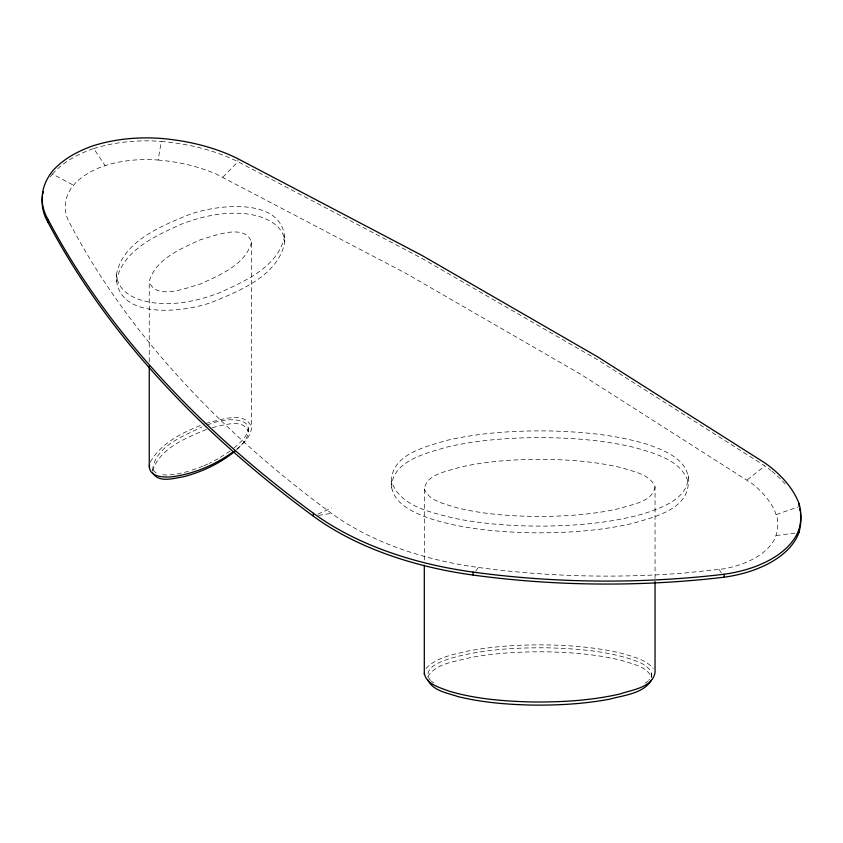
<?xml version="1.0" encoding="UTF-8"?>
<svg xmlns="http://www.w3.org/2000/svg" width="843" height="843" viewBox="0 0 843 843"><rect width="100%" height="100%" fill="white"/><g stroke="black" fill="none" stroke-linecap="round" stroke-linejoin="round"><path stroke-width="0.63" stroke-dasharray="4.21 3.16" d="M391.384 481.142C391.963 453.977 425.968 446.642 446.832 440.373C480.173 432.691 514.557 430.541 548.698 430.931C581.659 431.732 614.926 434.609 646.623 444.145C664.273 450.099 689.901 459.983 688.352 482.565C687.783 509.73 653.778 517.075 632.914 523.345C599.563 531.027 565.179 533.166 531.037 532.787C498.087 531.986 464.809 529.109 433.112 519.562C415.462 513.608 389.835 503.724 391.384 481.142C400.067 506.875 431.532 512.323 454.63 518.35C484.219 524.283 514.472 526.253 544.61 526.106C577.876 525.568 611.428 522.86 643.546 513.777C661.734 507.76 688.425 498.93 688.352 475.831M391.384 487.876C391.963 460.71 425.968 453.376 446.832 447.106C475.747 440.394 505.494 438.012 535.126 437.612C569.025 437.506 603.177 439.825 636.18 447.918C655.843 453.808 681.702 460.415 688.352 482.565M424.303 559.994L424.303 488.929C426.864 473.661 447.264 471.606 459.34 467.349C484.272 461.595 509.92 459.677 535.453 459.319C564.673 459.245 594.125 461.068 622.587 467.991C633.999 471.89 650.037 474.251 655.053 486.832L655.053 578.962M655.053 486.832C652.493 502.101 632.081 504.156 620.016 508.413C595.084 514.156 569.425 516.074 543.904 516.443C514.683 516.517 485.231 514.694 456.769 507.771C445.357 503.872 429.319 501.511 424.303 488.929M430.51 680.417C420.362 667.656 443.618 660.438 452.565 657.772C483.355 649.279 515.579 647.572 547.381 647.803C577.055 648.731 607.371 650.701 635.548 660.807C643.04 663.051 657.666 671.639 648.667 680.343M116.345 274.881C122.488 241.477 160.992 226.135 189.011 214.649C217.515 204.175 285.998 196.166 284.786 241.941C278.643 275.355 240.139 290.687 212.12 302.173C183.605 312.648 115.133 320.667 116.345 274.881C118.81 297.842 147.093 303.554 166.208 303.67C184.311 303.585 202.183 299.36 219.054 292.932C245.028 281.246 279.244 266.399 284.786 235.208M116.345 281.615C121.887 250.424 156.103 235.576 182.077 223.89C201.698 216.44 222.773 211.835 243.838 213.564C260.445 215.134 283.311 222.31 284.786 241.941M149.253 361.826L149.253 281.551C155.291 259.022 180.855 248.801 200.202 239.844C213.49 236.166 245.102 222.858 251.562 242.194L251.562 427.759C250.582 437.728 241.93 444.63 234.786 450.636M152.541 470.131C155.059 446.368 183.237 436.094 202.014 427.001M152.541 471.142C159.633 447.896 186.619 437.77 207.209 429.171M251.562 242.194C245.524 264.723 219.96 274.944 200.613 283.901C187.325 287.579 155.713 300.888 149.253 281.551M207.209 425.125C233.205 413.734 268.917 419.983 233.037 448.761M248.242 427.791C249.56 436.864 242.858 444.219 236.609 449.793M158.105 160.012L165.892 160.823A126.882 73.257 0 0 1 216.567 174.238L405.862 273.343L580.88 374.376L752.241 483.661A145.976 84.279 0 0 1 774.454 510.11L777.12 517.728A113.615 65.596 0 0 1 777.004 532.186L775.117 538.076A76.882 44.384 0 0 1 749.016 561.08L745.138 562.766A76.882 44.384 0 0 1 723.473 568.888L685.317 572.945A560.289 323.48 0 0 1 478.371 567.465A263.901 152.362 0 0 1 331.531 513.345A1532.131 884.57 0 0 1 70.127 223.911L68.357 220.55A91.128 52.614 0 0 1 71.307 188.042L75.733 182.689A83.425 48.167 0 0 1 100.949 167.062L109.643 164.237A87.693 50.633 0 0 1 152.72 159.696L158.105 160.012L161.329 141.424A149.991 86.597 0 0 1 237.937 161.708L421.806 258.306L597.592 359.792L764.928 465.937A169.074 97.619 0 0 1 770.955 470.457M427.717 676.813C436.179 663.051 455.231 661.787 469.435 657.772C495.104 652.956 521.301 651.523 547.381 651.85C572.155 652.408 597.055 654.4 621.186 660.311C631.786 664.01 646.771 666.002 651.671 677.572L651.671 673.536M150.328 462.101C161.498 442.143 184.048 431.858 204.48 423.86M475.726 571.259L478.371 567.465M425.947 668.531C436.79 656.939 453.745 654.547 468.445 650.944C494.493 646.065 521.079 644.589 547.539 644.927C572.734 645.496 598.056 647.54 622.587 653.557C633.314 656.834 645.643 659.489 653.199 668.436M222.868 177.199L237.937 161.708L237.937 159.727M747.214 479.888L764.928 465.937M230.097 451.005L219.054 458.223M645.201 683.136L647.877 681.197M218.074 458.75L209.127 463.429M203.974 465.768L208.095 463.892M317.906 514.135L331.531 507.96M202.931 466.19L189.485 471.058M776.382 514.536L797.889 507.043M205.555 423.471C218.284 420.562 245.84 409.677 251.562 427.759M212.32 427.549C222.763 425.61 243.616 417.685 248.242 431.827M188.463 471.385L176.482 474.135M318.559 515.389L331.531 513.345M776.171 535.537L795.086 533.124M174.238 474.504L166.345 475.073L160.254 474.514M50.401 176.904A114.227 65.944 0 0 1 52.529 174.048L73.383 185.197M156.092 473.018L153.51 470.615L152.541 467.106M431.31 681.07L433.724 683.009M52.529 174.048A106.534 61.507 0 0 1 93.71 148.547L105.09 165.555M719.153 569.562L721.302 572.84M93.71 148.547A110.802 63.973 0 0 1 161.329 141.424M771.914 471.226A169.074 97.619 0 0 1 776.508 475.167M777.383 475.968A169.074 97.619 0 0 1 781.577 480.067M782.378 480.889A169.074 97.619 0 0 1 786.14 485.115"/><path stroke-width="1.26" d="M655.053 581.586L655.053 672.398C652.493 687.656 632.081 689.722 620.016 693.968C591.133 700.575 561.364 702.272 531.817 701.966C503.914 701.239 475.705 699.068 448.824 691.081C439.972 687.488 426.242 684.432 424.377 673.441M233.753 451.405C216.461 464.05 196.219 472.997 175.007 476.348C166.113 477.876 147.757 478.023 149.517 464.704M651.513 680.111C643.051 693.873 623.999 695.127 609.784 699.153C584.115 703.958 557.929 705.401 531.849 705.075C507.075 704.506 482.164 702.525 458.044 696.613C447.433 692.914 432.448 690.923 427.549 679.342M234.881 451.3C219.96 463.502 202.099 471.922 183.5 476.759C174.058 478.15 158.853 483.292 152.804 473.039M800.439 513.113A136.714 78.926 0 0 1 798.869 532.639A99.98 57.724 0 0 1 763.463 566.106L758.426 568.287A99.98 57.724 0 0 1 724.169 577.202A583.388 336.81 0 0 1 473.071 575.052A286.999 165.702 0 0 1 313.375 516.201A1554.671 897.584 0 0 1 48.125 222.594L48.125 219.633A114.227 65.944 0 0 1 52.529 171.087A106.534 61.507 0 0 1 93.71 145.586A110.802 63.973 0 0 1 161.329 138.463A149.991 86.597 0 0 1 237.937 158.747L421.806 255.345L597.592 356.821L764.928 462.965A169.074 97.619 0 0 1 799.09 503.661L799.09 506.622M799.09 503.661A136.714 78.926 0 0 1 798.869 529.678L798.869 532.639M798.869 529.678A99.98 57.724 0 0 1 763.463 563.135L758.426 565.326A99.98 57.724 0 0 1 724.169 574.241L724.169 577.202M48.125 219.633A1554.671 897.584 0 0 0 313.375 513.239A286.999 165.702 0 0 0 473.071 572.091L473.071 575.052M424.303 565.253L424.303 674.484M313.375 513.239L313.375 516.201M149.253 365.778L149.253 467.106M724.169 574.241A583.388 336.81 0 0 1 473.071 572.091M799.638 508.782A136.714 78.926 0 0 1 800.091 510.942M48.125 222.594A114.227 65.944 0 0 1 42.54 196.008M42.898 193.943A114.227 65.944 0 0 1 43.372 191.888"/></g></svg>
